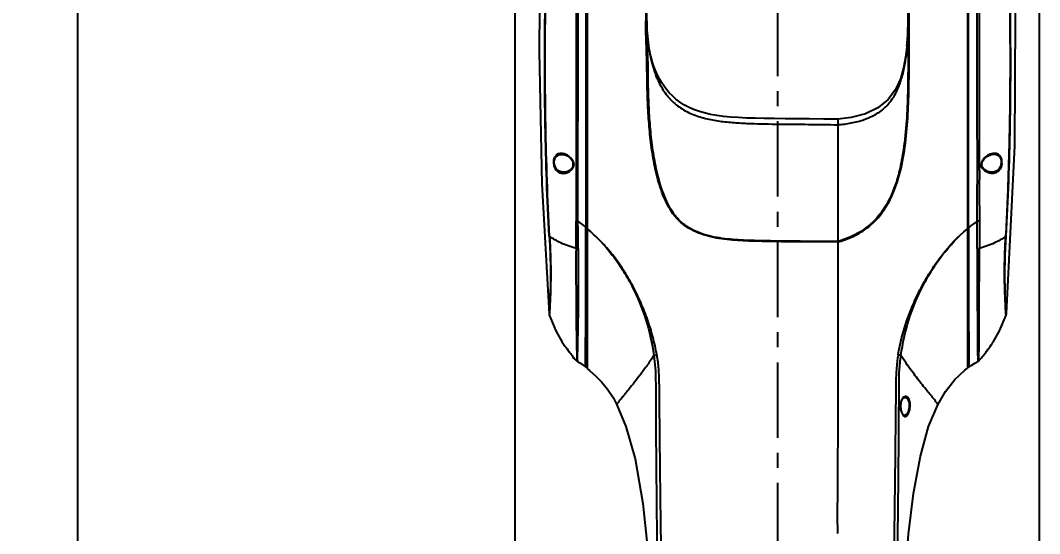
# Model space of a CAD drawing. Header units: millimetres. Extents: x 5828 to 6704, y 123 to 421.
# Drawn here: x 6444.95 to 6470.3, y 260.36 to 273.13 of the extents above; entities that cross this region are included whole.
import ezdxf

# ---------------------------------------------------------------- set-up
doc = ezdxf.new("R2010")
doc.units = ezdxf.units.MM
doc.linetypes.add('CENTER', pattern=[0.6, 0.375, -0.075, 0.075, -0.075])
for name, color, linetype in [('中心线', 7, 'Continuous'), ('外形图', 7, 'Continuous'), ('尺寸标注', 7, 'Continuous')]:
    doc.layers.add(name, color=color, linetype=linetype)
doc.styles.add('微软雅黑', font='msyh.ttc', dxfattribs={"height": 1.5})
doc.dimstyles.new('尺寸标注_1_20比例', dxfattribs={"dimtxt": 1.5, "dimasz": 1.25, "dimexe": 0.5, "dimexo": 0.4, "dimgap": 0.5, "dimtad": 1, "dimdec": 1, "dimlfac": 20, "dimdsep": 46, "dimtxsty": '微软雅黑', "dimcen": 0.09, "dimadec": 0, "dimazin": 0, "dimtp": 0.01, "dimtm": 0.01, "dimtfac": 1, "dimtdec": 1, "dimtofl": 0, "dimtmove": 0, "dimatfit": 3, "dimfxl": 1, "dimtolj": 1, "dimarcsym": 0})

# ---------------------------------------------------------------- blocks, each defined once
blk = doc.blocks.new('*D1112')
at = {"layer": 'Defpoints', "color": 0}
for p in [(6470.301, 287.739), (6457.256, 253.336), (6470.301, 253.335)]:
    blk.add_point(p, dxfattribs=at)
at = {"layer": '尺寸标注', "color": 0, "lineweight": -2}
for p, q in [((6457.256, 253.736), (6457.256, 288.239)), ((6470.301, 253.735), (6470.301, 288.239)), ((6458.506, 287.739), (6469.051, 287.739))]:
    blk.add_line(p, q, dxfattribs=at)
at = {"layer": '尺寸标注', "color": 0}
for points in [[(6458.506, 287.948), (6458.506, 287.531), (6457.256, 287.739)], [(6469.051, 287.531), (6469.051, 287.948), (6470.301, 287.739)]]:
    blk.add_solid(points, dxfattribs=at)
at = {"layer": '尺寸标注', "color": 0, "insert": (6463.853, 289.014), "char_height": 1.5, "attachment_point": 5, "style": '微软雅黑'}
blk.add_mtext('\\A1;\\A1;260', dxfattribs=at)
blk = doc.blocks.new('*D1135')
at = {"layer": 'Defpoints', "color": 0}
for p in [(6418.486, 281.475), (6430.504, 234.025), (6446.368, 234.025)]:
    blk.add_point(p, dxfattribs=at)
at = {"layer": '尺寸标注', "color": 0, "lineweight": -2}
for p, q in [((6418.886, 281.475), (6446.868, 281.475)), ((6446.368, 280.225), (6446.368, 235.275)), ((6430.904, 234.025), (6446.868, 234.025))]:
    blk.add_line(p, q, dxfattribs=at)
at = {"layer": '尺寸标注', "color": 0}
for points in [[(6446.576, 280.225), (6446.159, 280.225), (6446.368, 281.475)], [(6446.159, 235.275), (6446.576, 235.275), (6446.368, 234.025)]]:
    blk.add_solid(points, dxfattribs=at)
at = {"layer": '尺寸标注', "color": 0, "insert": (6445.092, 257.726), "char_height": 1.5, "attachment_point": 5, "rotation": 90, "style": '微软雅黑'}
blk.add_mtext('\\A1;949', dxfattribs=at)

msp = doc.modelspace()

# ---------------------------------------------------------------- linework, layer by layer
at = {"layer": '中心线', "linetype": 'CENTER', "ltscale": 5}
msp.add_line((6463.7783, 282.6219), (6463.7783, 231.8724), dxfattribs=at)
at = {"layer": '外形图', "color": 7, "linetype": 'Continuous'}
for p, q in [((6459.0433, 279.8934), (6459.0433, 264.4677)), ((6468.5032, 279.8882), (6468.5032, 264.477)), ((6467.0283, 273.1253), (6467.0283, 277.5086)), ((6467.055, 273.121), (6467.0549, 276.4681)), ((6460.5023, 275.8606), (6460.5023, 273.119)), ((6460.5283, 273.1253), (6460.5283, 275.8741)), ((6468.5296, 269.6753), (6468.5297, 274.5503)), ((6467.0282, 273.0868), (6467.0282, 273.0836)), ((6467.0283, 273.1253), (6467.0288, 272.6958)), ((6465.2783, 270.6725), (6465.2783, 267.6317)), ((6458.6229, 269.7119), (6458.6686, 269.6621)), ((6458.6686, 269.6621), (6458.6957, 269.6147)), ((6458.7069, 269.525), (6458.6892, 269.4764)), ((6458.6933, 269.619), (6458.6933, 269.4877)), ((6458.6957, 269.6147), (6458.7077, 269.5718)), ((6458.7077, 269.5718), (6458.7069, 269.525)), ((6458.8177, 269.5004), (6458.8176, 269.6504)), ((6459.017, 269.6757), (6459.017, 269.4755)), ((6468.5296, 269.4754), (6468.5296, 269.6754)), ((6468.7517, 269.5003), (6468.7517, 269.6507)), ((6468.8621, 269.5718), (6468.8802, 269.6282)), ((6468.8628, 269.5255), (6468.8621, 269.5718)), ((6468.8806, 269.476), (6468.8628, 269.5255)), ((6458.4789, 269.3536), (6458.4759, 269.3534)), ((6458.4789, 269.3536), (6458.4789, 269.3536)), ((6468.9229, 269.4237), (6468.8806, 269.476)), ((6469.0925, 269.3523), (6469.0924, 269.3523)), ((6469.0954, 269.3521), (6469.0925, 269.3523)), ((6459.0161, 267.9513), (6459.0161, 267.9843)), ((6468.5297, 267.9681), (6468.5296, 267.95)), ((6458.0979, 265.8286), (6458.0978, 265.8287)), ((6458.0979, 265.8286), (6458.0979, 265.8286)), ((6469.4665, 265.7981), (6469.4665, 265.7981)), ((6469.4742, 265.8348), (6469.4742, 265.8348)), ((6458.4272, 265.1261), (6458.4274, 265.1258)), ((6469.1453, 265.1275), (6469.1453, 265.1277)), ((6458.6933, 264.7659), (6458.6933, 264.7503)), ((6458.7183, 264.7356), (6458.7183, 264.7253)), ((6458.7268, 264.7253), (6458.7183, 264.7253)), ((6458.7832, 264.6601), (6458.7797, 264.6638)), ((6458.7797, 264.6638), (6458.7834, 264.6598)), ((6458.7833, 264.6598), (6458.8055, 264.6417)), ((6458.7834, 264.6598), (6458.7834, 264.6598)), ((6458.8057, 264.6415), (6458.8057, 264.6415)), ((6468.5345, 264.5017), (6468.5426, 264.5055)), ((6468.5419, 264.5392), (6468.5426, 264.5055)), ((6468.7633, 264.6411), (6468.7633, 264.6411)), ((6468.7899, 264.6617), (6468.7899, 264.6617)), ((6466.9429, 263.7491), (6466.9434, 263.7491)), ((6467.7675, 263.5683), (6467.7676, 263.5684)), ((6466.9336, 263.3016), (6466.9345, 263.3016))]:
    msp.add_line(p, q, dxfattribs=at)
for points in [[(6457.9851, 278.0664), (6457.8764, 275.6877), (6457.8527, 272.3591), (6457.9177, 269.0631), (6458.0979, 265.8286)], [(6469.4742, 265.8348), (6469.6822, 270.011), (6469.7108, 274.8424)], [(6460.5296, 273.0217), (6460.5287, 273.0676), (6460.5284, 273.0993), (6460.5283, 273.1234)], [(6460.5751, 272.5096), (6460.565, 272.5786), (6460.5563, 272.6467), (6460.5489, 272.714), (6460.5427, 272.7807), (6460.5377, 272.8461), (6460.534, 272.909), (6460.5313, 272.9678), (6460.5296, 273.0217)], [(6465.2783, 270.6717), (6464.9319, 270.6775), (6464.5781, 270.6807), (6464.2589, 270.6828), (6463.9679, 270.6851), (6463.7005, 270.688), (6463.4534, 270.692), (6463.2235, 270.697), (6463.0088, 270.7037), (6462.8073, 270.7128), (6462.6178, 270.7255), (6462.4391, 270.7428), (6462.2703, 270.7653), (6462.1111, 270.7938), (6461.961, 270.8287), (6461.8199, 270.8703), (6461.6878, 270.9189), (6461.5649, 270.9742), (6461.4512, 271.0359), (6461.3471, 271.1034), (6461.2524, 271.176), (6461.1667, 271.2525), (6461.0895, 271.3317), (6461.0203, 271.413), (6460.9583, 271.4953), (6460.9029, 271.5781), (6460.8536, 271.6608), (6460.8097, 271.743), (6460.7708, 271.8245), (6460.7363, 271.9052), (6460.706, 271.985), (6460.6792, 272.0636), (6460.6557, 272.1412), (6460.635, 272.2175), (6460.6168, 272.2926), (6460.6009, 272.3662), (6460.587, 272.4385), (6460.5751, 272.5096)], [(6467.0019, 272.4982), (6466.9992, 272.4696), (6466.9678, 272.2142), (6466.9174, 271.9501), (6466.8374, 271.6816), (6466.7138, 271.4158), (6466.5301, 271.1663), (6466.2785, 270.9573), (6465.9676, 270.8061), (6465.6136, 270.7137), (6465.2783, 270.6741)], [(6458.4269, 269.7997), (6458.4671, 269.794), (6458.5569, 269.7587), (6458.6229, 269.7119)], [(6468.8802, 269.6282), (6468.9197, 269.6851), (6468.9915, 269.7462), (6469.0923, 269.7923), (6469.1448, 269.8011)], [(6458.6892, 269.4764), (6458.647, 269.4242), (6458.5696, 269.3751), (6458.4789, 269.3536)], [(6469.0925, 269.3523), (6469.0006, 269.3742), (6468.9229, 269.4237)], [(6458.0979, 265.8286), (6458.1001, 265.8144), (6458.1029, 265.8044)], [(6458.1029, 265.8044), (6458.2679, 265.4098), (6458.4272, 265.1261)], [(6469.1452, 265.1276), (6469.303, 265.4085), (6469.4664, 265.7981)], [(6469.4665, 265.7981), (6469.4687, 265.8052), (6469.4733, 265.8269), (6469.4742, 265.8349)], [(6458.8061, 264.6413), (6458.8615, 264.607), (6458.9477, 264.549), (6459.0035, 264.509)], [(6459.0035, 264.509), (6459.0112, 264.5051), (6459.0264, 264.5055), (6459.0386, 264.5145), (6459.0433, 264.5291)], [(6459.0433, 264.4677), (6459.1107, 264.4143), (6459.2566, 264.2868), (6459.4037, 264.1367), (6459.553, 263.9534), (6459.6916, 263.7444), (6459.7881, 263.5682)], [(6467.7675, 263.5683), (6467.9609, 263.8996), (6468.1924, 264.1967), (6468.4406, 264.4291), (6468.5032, 264.4771)], [(6468.5033, 264.526), (6468.5083, 264.5108), (6468.5198, 264.5024), (6468.5345, 264.5017)], [(6468.5426, 264.5056), (6468.5959, 264.5418), (6468.6898, 264.6), (6468.7633, 264.6411)], [(6468.7633, 264.641), (6468.7764, 264.6494), (6468.7899, 264.6617)], [(6466.9345, 263.3016), (6466.9201, 263.3056), (6466.8945, 263.3309), (6466.8696, 263.3807), (6466.852, 263.4475), (6466.8446, 263.5215), (6466.8483, 263.5948), (6466.8632, 263.6606), (6466.8883, 263.7123), (6466.9209, 263.7431), (6466.9434, 263.7491)], [(6459.7876, 263.5684), (6460.0116, 263.0291), (6460.2365, 262.2186), (6460.429, 261.1132), (6460.5387, 260.0926), (6460.6066, 259.0977), (6460.6524, 258.0261)], [(6466.8981, 258.0248), (6466.9013, 258.126), (6466.9286, 258.8), (6466.9693, 259.5099), (6467.0371, 260.3481), (6467.1609, 261.3571), (6467.335, 262.2921), (6467.5404, 263.0257), (6467.7678, 263.5684)]]:
    msp.add_lwpolyline(points, dxfattribs=at)
for centre, radius, start, end in [((6476.6901, 273.0974), 16.1618, 179.90118, 182.17687), ((6459.6454, 273.1121), 7.3828, 356.77059, 359.77959), ((6458.4559, 273.1136), 8.5724, 357.2103, 0.07837), ((6353.6133, 272.7547), 113.4423, 359.9703, 0.184994), ((6461.0954, 273.034), 5.9308, 354.81608, 356.73482), ((6465.5343, 273.1999), 5.0113, 187.96547, 188.15277), ((6458.4889, 266.5521), 3.0344, 94.91844, 95.27361), ((6458.4069, 269.4755), 0.3332, 38.39913, 40.75532), ((6458.5021, 269.5384), 0.2188, 11.57562, 24.69769), ((6458.5139, 269.541), 0.2068, 8.94677, 11.51889), ((6458.5545, 269.5473), 0.1652, 350.2419, 354.45566), ((5811.8953, 268.7319), 646.9228, 359.9472249, 0.0680647), ((6469.0272, 269.5487), 0.1773, 172.08256, 185.51557), ((6469.0167, 269.5478), 0.1668, 185.54868, 189.67865), ((6469.1779, 269.5109), 0.3322, 168.77258, 169.20895), ((6469.059, 269.5445), 0.2084, 156.00123, 159.99243), ((6469.0839, 266.5517), 3.0347, 84.73169, 85.08702), ((6458.4899, 269.5837), 0.24, 319.42253, 320.17163), ((6458.4947, 269.5797), 0.2337, 320.16803, 321.7797), ((6751.6562, 268.8571), 282.8551, 179.889888, 180.146067), ((6469.0648, 269.571), 0.2205, 214.83565, 216.62747), ((6138.0417, 266.1734), 320.7821, 0.229274, 0.350549), ((6694.3197, 268.1879), 225.5177, 180.013183, 180.185418), ((6458.7183, 264.7503), 0.025, 180, 270), ((6513.9033, 265.1343), 45.3653, 180.42976, 180.75171), ((6466.829, 266.4044), 2.6236, 319.05717, 319.96404), ((6465.9173, 267.1741), 3.8168, 319.92164, 320.72242), ((6465.1839, 267.7739), 4.7642, 320.72171, 322.67352), ((6459.4413, 264.7003), 0.6393, 183.64649, 183.88195), ((6468.369, 265.0493), 0.5722, 317.3595, 317.83656)]:
    msp.add_arc(centre, radius, start, end, dxfattribs=at)
for points, knots in [([(6469.5187, 278.9339), (6469.509, 278.8163), (6469.4836, 278.5172), (6469.4481, 277.9916), (6469.428, 277.4605), (6469.4264, 276.9867), (6469.435, 276.4957), (6469.4675, 276.007), (6469.4915, 275.521), (6469.5135, 275.0352), (6469.5345, 274.4259), (6469.5523, 273.6927), (6469.5627, 272.9569), (6469.5668, 271.9719), (6469.5592, 270.7365), (6469.5236, 269.2509), (6469.4825, 268.2593), (6469.4559, 267.7632)], [0, 0, 0, 0, 0.0316646, 0.0805466, 0.1413814, 0.1742724, 0.2076879, 0.2731569, 0.3056959, 0.3382875, 0.4036807, 0.4692988, 0.535135, 0.6011696, 0.733669, 0.8666742, 1, 1, 1, 1]), ([(6458.1035, 267.7665), (6458.0771, 268.2261), (6458.0361, 269.1449), (6458, 270.5218), (6457.9879, 271.8944), (6457.9941, 273.0346), (6458.0116, 273.9432), (6458.031, 274.6212), (6458.0534, 275.1846), (6458.0752, 275.634), (6458.0928, 275.9701), (6458.1154, 276.3076), (6458.1311, 276.6486), (6458.1376, 276.9913), (6458.1353, 277.4306), (6458.116, 277.9274), (6458.0883, 278.31), (6458.0738, 278.4822)], [0, 0, 0, 0, 0.1287981, 0.2573061, 0.3853526, 0.5128519, 0.576318, 0.6395924, 0.7026322, 0.7340773, 0.7654725, 0.7967967, 0.8287166, 0.8609579, 0.8926853, 0.9516347, 1, 1, 1, 1]), ([(6458.112, 267.7662), (6458.0869, 268.2271), (6458.0472, 269.1485), (6458.0115, 270.5293), (6457.9993, 271.9059), (6458.0042, 273.0496), (6458.0216, 273.961), (6458.0401, 274.6413), (6458.0672, 275.3191), (6458.0942, 275.8824), (6458.1235, 276.334), (6458.1376, 276.6764), (6458.1434, 277.0201), (6458.1407, 277.4603), (6458.122, 277.9583), (6458.096, 278.3422), (6458.0823, 278.5153)], [0, 0, 0, 0, 0.1287501, 0.2572213, 0.3852505, 0.5127517, 0.5762272, 0.6395144, 0.7025708, 0.7654322, 0.7968035, 0.8287971, 0.8610159, 0.8926873, 0.9515596, 1, 1, 1, 1]), ([(6469.469, 267.7635), (6469.4952, 268.2209), (6469.5364, 269.1352), (6469.5725, 270.5054), (6469.5849, 271.8714), (6469.579, 273.006), (6469.5619, 273.9101), (6469.5429, 274.5849), (6469.5211, 275.1456), (6469.4995, 275.5928), (6469.4824, 275.9272), (6469.4602, 276.2626), (6469.4429, 276.6012), (6469.4354, 276.9421), (6469.4361, 277.3814), (6469.4541, 277.881), (6469.4813, 278.2666), (6469.4958, 278.441)], [0, 0, 0, 0, 0.1286318, 0.2569733, 0.3848523, 0.5121838, 0.5755686, 0.6387594, 0.7017219, 0.7331195, 0.7644852, 0.7957312, 0.8275014, 0.8596783, 0.891476, 0.9508545, 1, 1, 1, 1]), ([(6458.7697, 274.4447), (6458.7691, 273.9221), (6458.7708, 272.8752), (6458.7718, 271.3016), (6458.7701, 269.7216), (6458.7728, 268.666), (6458.7713, 268.1371)], [0, 0, 0, 0, 0.2485372, 0.4979497, 0.7484302, 1, 1, 1, 1]), ([(6458.8176, 269.6504), (6458.8173, 270.046), (6458.8193, 270.8358), (6458.8204, 272.0187), (6458.8218, 273.0021), (6458.8202, 273.7873), (6458.8211, 274.1794), (6458.8215, 274.3753)], [0, 0, 0, 0, 0.2511566, 0.5014715, 0.7510442, 0.8755869, 1, 1, 1, 1]), ([(6459.0167, 274.3504), (6459.0167, 273.9624), (6459.0167, 272.4042), (6459.0169, 270.846), (6459.017, 269.6757)], [0, 0, 0, 0, 0.248967, 1, 1, 1, 1]), ([(6468.7517, 269.6507), (6468.7516, 270.4405), (6468.7504, 271.6233), (6468.7487, 273.1982), (6468.7503, 273.9833), (6468.7498, 274.3754)], [0, 0, 0, 0, 0.5014925, 0.7510534, 1, 1, 1, 1]), ([(6468.8019, 269.7504), (6468.8022, 270.1292), (6468.8014, 270.8855), (6468.8027, 272.3938), (6468.8017, 273.5234), (6468.803, 274.2753)], [0, 0, 0, 0, 0.2511138, 0.5014357, 1, 1, 1, 1]), ([(6460.5282, 273.1253), (6460.5283, 273.1245), (6460.5251, 273.1231), (6460.5173, 273.1215), (6460.5086, 273.1211), (6460.5022, 273.1211)], [0, 0, 0, 0, 0.0931888, 0.2886453, 1, 1, 1, 1]), ([(6460.5185, 272.4829), (6460.5148, 272.5893), (6460.5082, 272.802), (6460.5044, 273.0148), (6460.5022, 273.1211)], [0, 0, 0, 0, 0.5002527, 1, 1, 1, 1]), ([(6460.5283, 273.1253), (6460.5283, 273.0217), (6460.5345, 272.8143), (6460.557, 272.6081), (6460.5713, 272.5055)], [0, 0, 0, 0, 0.500102, 1, 1, 1, 1]), ([(6467.0283, 273.1253), (6467.0283, 273.1244), (6467.0315, 273.123), (6467.0396, 273.1214), (6467.0485, 273.1209), (6467.055, 273.121)], [0, 0, 0, 0, 0.0987384, 0.2868444, 1, 1, 1, 1]), ([(6465.2783, 267.6177), (6465.3963, 267.6476), (6465.6268, 267.7302), (6465.9485, 267.907), (6466.2281, 268.1462), (6466.4552, 268.4347), (6466.631, 268.7562), (6466.8055, 269.2108), (6466.937, 269.8054), (6467.0152, 270.5277), (6467.0477, 271.2516), (6467.0557, 271.9743), (6467.0555, 272.4555), (6467.0556, 272.6959)], [0, 0, 0, 0, 0.0628431, 0.1256685, 0.1884913, 0.2513231, 0.3141516, 0.3769073, 0.5020934, 0.6270076, 0.7516095, 0.8759276, 1, 1, 1, 1]), ([(6467.0287, 272.6958), (6467.0289, 272.4568), (6467.0293, 271.9783), (6467.0216, 271.2597), (6466.9897, 270.5398), (6466.9258, 269.941), (6466.8355, 269.4668), (6466.7123, 268.9995), (6466.5164, 268.5497), (6466.2193, 268.1641), (6465.8528, 267.8438), (6465.5113, 267.6947), (6465.2783, 267.6317)], [0, 0, 0, 0, 0.1240728, 0.2484036, 0.3730367, 0.4980349, 0.5606646, 0.6233805, 0.7489097, 0.8118327, 0.8747011, 1, 1, 1, 1]), ([(6465.2783, 267.6177), (6464.9205, 267.6191), (6464.3839, 267.6208), (6463.6685, 267.6281), (6463.132, 267.6378), (6462.5961, 267.6628), (6462.152, 267.7291), (6461.8099, 267.836), (6461.5669, 267.9522), (6461.3505, 268.1139), (6461.1747, 268.3185), (6461.0368, 268.5493), (6460.8917, 268.876), (6460.7635, 269.3044), (6460.6631, 269.8295), (6460.5981, 270.3592), (6460.5601, 270.8905), (6460.5436, 271.3334), (6460.5374, 271.6875), (6460.5331, 272.0412), (6460.5247, 272.3062), (6460.5185, 272.4829)], [0, 0, 0, 0, 0.1254526, 0.1881782, 0.2509023, 0.313619, 0.3762938, 0.4076485, 0.4389902, 0.4703121, 0.5016319, 0.5329537, 0.5642653, 0.6267903, 0.6892368, 0.7515839, 0.8138272, 0.8759705, 0.9070063, 0.9380198, 1, 1, 1, 1]), ([(6465.2783, 267.6317), (6464.9218, 267.6328), (6464.3871, 267.6342), (6463.6742, 267.6416), (6463.1395, 267.651), (6462.6054, 267.6758), (6462.1625, 267.7403), (6461.8213, 267.8465), (6461.5788, 267.9622), (6461.3629, 268.1236), (6461.1886, 268.3288), (6461.0532, 268.5601), (6460.9104, 268.8867), (6460.7855, 269.3148), (6460.6869, 269.8386), (6460.6236, 270.3669), (6460.5917, 270.8085), (6460.5759, 271.1618), (6460.5676, 271.4265), (6460.5636, 271.6912), (6460.5618, 271.9556), (6460.5608, 272.176), (6460.5464, 272.3516), (6460.5417, 272.4395), (6460.5399, 272.4835)], [0, 0, 0, 0, 0.1254027, 0.1881034, 0.2508023, 0.313499, 0.376175, 0.4075334, 0.438891, 0.4702513, 0.5015889, 0.5329197, 0.5642398, 0.6267843, 0.6892425, 0.751602, 0.8138509, 0.8449365, 0.8759953, 0.9070291, 0.9380378, 0.9690239, 0.9845157, 1, 1, 1, 1]), ([(6460.5736, 272.4893), (6460.6072, 272.2547), (6460.6851, 271.9039), (6460.8827, 271.471), (6461.0896, 271.1783), (6461.3609, 270.9406), (6461.684, 270.7784), (6462.0306, 270.6767), (6462.3871, 270.6163), (6462.7473, 270.5835), (6463.229, 270.5602), (6463.8317, 270.5515), (6464.555, 270.5467), (6465.0372, 270.5418), (6465.2783, 270.5359)], [0, 0, 0, 0, 0.1236133, 0.1854271, 0.2472107, 0.309176, 0.3715226, 0.4341806, 0.4969893, 0.5598483, 0.6227237, 0.7484804, 0.8742407, 1, 1, 1, 1]), ([(6465.2783, 270.5359), (6465.3907, 270.5453), (6465.6147, 270.5737), (6465.9426, 270.6574), (6466.2514, 270.7949), (6466.5162, 271.0048), (6466.7117, 271.2782), (6466.8427, 271.5857), (6466.9281, 271.9084), (6466.9643, 272.128), (6466.9785, 272.2382)], [0, 0, 0, 0, 0.1264406, 0.2526385, 0.378162, 0.5026333, 0.6265897, 0.750814, 0.8753875, 1, 1, 1, 1]), ([(6458.4051, 269.823), (6458.3793, 269.8239), (6458.3258, 269.8172), (6458.2543, 269.7678), (6458.2115, 269.6799), (6458.2066, 269.6104), (6458.2099, 269.5736)], [0, 0, 0, 0, 0.2148908, 0.4341009, 0.6929002, 1, 1, 1, 1]), ([(6458.2287, 269.5753), (6458.2255, 269.6091), (6458.2304, 269.6737), (6458.2755, 269.7542), (6458.3478, 269.7965), (6458.4004, 269.8011), (6458.4262, 269.7998)], [0, 0, 0, 0, 0.2966097, 0.5501329, 0.7740386, 1, 1, 1, 1]), ([(6458.4832, 269.8088), (6458.4767, 269.8109), (6458.4512, 269.8182), (6458.4248, 269.8224), (6458.4051, 269.823)], [0, 0, 0, 0, 0.2584282, 1, 1, 1, 1]), ([(6458.6593, 269.693), (6458.6468, 269.7075), (6458.5962, 269.7571), (6458.5325, 269.7931), (6458.4832, 269.8088)], [0, 0, 0, 0, 0.2696474, 1, 1, 1, 1]), ([(6469.1361, 269.8215), (6469.0921, 269.8148), (6469.0012, 269.7791), (6468.9263, 269.7158), (6468.8959, 269.6749)], [0, 0, 0, 0, 0.4665426, 1, 1, 1, 1]), ([(6469.3626, 269.5736), (6469.3656, 269.6138), (6469.3605, 269.689), (6469.308, 269.782), (6469.2238, 269.8261), (6469.1647, 269.8258), (6469.1361, 269.8215)], [0, 0, 0, 0, 0.307757, 0.5614567, 0.7789852, 1, 1, 1, 1]), ([(6469.1454, 269.8011), (6469.1714, 269.8025), (6469.2243, 269.7978), (6469.2969, 269.7551), (6469.3421, 269.6742), (6469.3471, 269.6092), (6469.3438, 269.5753)], [0, 0, 0, 0, 0.2260058, 0.4499945, 0.7036521, 1, 1, 1, 1]), ([(6458.2099, 269.5736), (6458.2139, 269.5342), (6458.2321, 269.4609), (6458.2959, 269.3753), (6458.3804, 269.3299), (6458.4408, 269.325), (6458.4698, 269.3273)], [0, 0, 0, 0, 0.298831, 0.5551775, 0.7803839, 1, 1, 1, 1]), ([(6458.476, 269.3534), (6458.4482, 269.3523), (6458.3913, 269.3579), (6458.3116, 269.3985), (6458.2508, 269.4744), (6458.2321, 269.5402), (6458.2287, 269.5753)], [0, 0, 0, 0, 0.2271561, 0.4573808, 0.7117918, 1, 1, 1, 1]), ([(6458.7009, 269.6298), (6458.6987, 269.6346), (6458.6894, 269.6531), (6458.6776, 269.6704), (6458.668, 269.6825)], [0, 0, 0, 0, 0.2546146, 1, 1, 1, 1]), ([(6458.7004, 269.4694), (6458.7063, 269.4811), (6458.7128, 269.4976), (6458.7165, 269.5148), (6458.7173, 269.5193)], [0, 0, 0, 0, 0.7445931, 1, 1, 1, 1]), ([(6458.7182, 269.5731), (6458.7165, 269.5729), (6458.7139, 269.5727), (6458.7103, 269.5719), (6458.7089, 269.5722), (6458.7077, 269.5717), (6458.7077, 269.5718)], [0, 0, 0, 0, 0.4694582, 0.7848133, 0.9519305, 1, 1, 1, 1]), ([(6468.7514, 268.1349), (6468.7513, 268.2489), (6468.7513, 268.704), (6468.7517, 269.1592), (6468.7517, 269.5005)], [0, 0, 0, 0, 0.2502967, 1, 1, 1, 1]), ([(6468.8516, 269.5731), (6468.8532, 269.5729), (6468.8559, 269.5727), (6468.8595, 269.5719), (6468.8609, 269.5722), (6468.862, 269.5717), (6468.8621, 269.5718)], [0, 0, 0, 0, 0.4701757, 0.7854719, 0.9522101, 1, 1, 1, 1]), ([(6469.3438, 269.5753), (6469.3404, 269.5401), (6469.3217, 269.474), (6469.2608, 269.3976), (6469.1806, 269.3567), (6469.1234, 269.351), (6469.0955, 269.3521)], [0, 0, 0, 0, 0.2877823, 0.5420883, 0.772473, 1, 1, 1, 1]), ([(6469.3626, 269.5736), (6469.3591, 269.5335), (6469.3396, 269.4592), (6469.2748, 269.3726), (6469.1883, 269.3277), (6469.1269, 269.3236), (6469.0973, 269.3263)], [0, 0, 0, 0, 0.2989311, 0.5549794, 0.7798956, 1, 1, 1, 1]), ([(6458.4698, 269.3273), (6458.4862, 269.3285), (6458.5082, 269.3322), (6458.5295, 269.3382), (6458.5348, 269.3398)], [0, 0, 0, 0, 0.7454485, 1, 1, 1, 1]), ([(6458.5348, 269.3398), (6458.5473, 269.3437), (6458.5984, 269.3631), (6458.645, 269.396), (6458.6721, 269.4276)], [0, 0, 0, 0, 0.2384636, 1, 1, 1, 1]), ([(6459.017, 269.4755), (6459.017, 269.3514), (6459.0169, 268.8543), (6459.0165, 268.3573), (6459.0161, 267.9843)], [0, 0, 0, 0, 0.2496599, 1, 1, 1, 1]), ([(6468.5297, 267.9681), (6468.5296, 268.0938), (6468.5296, 268.5963), (6468.5296, 269.0988), (6468.5296, 269.4754)], [0, 0, 0, 0, 0.2503244, 1, 1, 1, 1]), ([(6469.0341, 269.3393), (6469.0206, 269.3435), (6468.9652, 269.3653), (6468.9149, 269.403), (6468.8878, 269.4395)], [0, 0, 0, 0, 0.2373461, 1, 1, 1, 1]), ([(6469.0973, 269.3263), (6469.0813, 269.3278), (6469.06, 269.3316), (6469.0393, 269.3376), (6469.0341, 269.3393)], [0, 0, 0, 0, 0.7455298, 1, 1, 1, 1]), ([(6458.769, 267.4579), (6458.7693, 267.5711), (6458.7709, 267.7976), (6458.7705, 268.0242), (6458.7713, 268.1374)], [0, 0, 0, 0, 0.5001035, 1, 1, 1, 1]), ([(6458.8178, 268.1361), (6458.8137, 268.1361), (6458.7982, 268.1363), (6458.7827, 268.1368), (6458.7712, 268.1374)], [0, 0, 0, 0, 0.264414, 1, 1, 1, 1]), ([(6459.0161, 267.9843), (6459.0184, 267.9842), (6459.0262, 267.984), (6459.034, 267.984), (6459.0395, 267.9847)], [0, 0, 0, 0, 0.2915103, 1, 1, 1, 1]), ([(6468.7494, 267.4573), (6468.7499, 267.5703), (6468.7497, 267.7962), (6468.7514, 268.022), (6468.7514, 268.1349)], [0, 0, 0, 0, 0.5001063, 1, 1, 1, 1]), ([(6468.802, 268.1362), (6468.7981, 268.136), (6468.7813, 268.1353), (6468.7644, 268.135), (6468.7514, 268.1349)], [0, 0, 0, 0, 0.2310365, 1, 1, 1, 1]), ([(6458.1035, 267.7665), (6458.1108, 267.6418), (6458.1245, 267.3967), (6458.1344, 267.0397), (6458.1358, 266.7093), (6458.131, 266.4569), (6458.1248, 266.2782), (6458.1198, 266.1648), (6458.1146, 266.0667), (6458.1097, 265.985), (6458.1058, 265.9275), (6458.1031, 265.8902), (6458.1015, 265.8689), (6458.1001, 265.8523), (6458.0993, 265.8401), (6458.0981, 265.8329), (6458.0983, 265.8293), (6458.0979, 265.8285)], [0, 0, 0, 0, 0.193092, 0.3797535, 0.5523635, 0.704058, 0.7701829, 0.8289149, 0.8796968, 0.9220359, 0.9555225, 0.9688552, 0.9798607, 0.988502, 0.9947519, 0.9985887, 1, 1, 1, 1]), ([(6458.112, 267.7662), (6458.1111, 267.7662), (6458.1082, 267.7662), (6458.1053, 267.7663), (6458.1035, 267.7665)], [0, 0, 0, 0, 0.3397589, 1, 1, 1, 1]), ([(6458.112, 267.7662), (6458.1175, 267.6627), (6458.1286, 267.4578), (6458.1402, 267.0675), (6458.1423, 266.5435), (6458.1259, 266.1211), (6458.1093, 265.8845)], [0, 0, 0, 0, 0.1652542, 0.3268829, 0.6221472, 1, 1, 1, 1]), ([(6458.769, 267.4578), (6458.6397, 267.4944), (6458.4097, 267.5751), (6458.1959, 267.697), (6458.112, 267.7662)], [0, 0, 0, 0, 0.5528498, 1, 1, 1, 1]), ([(6459.0033, 264.5446), (6459.0041, 264.6957), (6459.0093, 265.1196), (6459.0129, 265.8877), (6459.0177, 266.8721), (6459.0165, 267.5838), (6459.0161, 267.9513)], [0, 0, 0, 0, 0.1331237, 0.373294, 0.6763775, 1, 1, 1, 1]), ([(6459.0427, 267.9493), (6459.2773, 267.7572), (6459.5916, 267.4211), (6459.9375, 266.9224), (6460.2391, 266.3951), (6460.5307, 265.6911), (6460.662, 265.0959), (6460.7045, 264.7957)], [0, 0, 0, 0, 0.2499337, 0.3750589, 0.5001618, 0.7500778, 1, 1, 1, 1]), ([(6460.7766, 264.8081), (6460.7657, 264.8835), (6460.7358, 265.0332), (6460.6825, 265.2557), (6460.6196, 265.4757), (6460.5239, 265.7654), (6460.3841, 266.1205), (6460.1839, 266.5324), (6459.9515, 266.927), (6459.6872, 267.3012), (6459.387, 267.6479), (6459.1604, 267.853), (6459.0433, 267.9507)], [0, 0, 0, 0, 0.0624867, 0.1249849, 0.1874865, 0.2500006, 0.3749866, 0.4999824, 0.6249762, 0.7499907, 0.8749897, 1, 1, 1, 1]), ([(6466.7818, 264.8089), (6466.8077, 264.9587), (6466.8534, 265.1825), (6466.9375, 265.4748), (6467.0327, 265.7637), (6467.1716, 266.118), (6467.3722, 266.5283), (6467.6051, 266.9212), (6467.9559, 267.4176), (6468.2697, 267.7547), (6468.5036, 267.9482)], [0, 0, 0, 0, 0.1250106, 0.187545, 0.2500911, 0.3751407, 0.5001986, 0.6252539, 0.7503099, 1, 1, 1, 1]), ([(6466.8514, 264.7968), (6466.8934, 265.0964), (6467.0232, 265.6906), (6467.3133, 266.3936), (6467.6158, 266.9187), (6467.9607, 267.4163), (6468.2718, 267.7532), (6468.5032, 267.9478)], [0, 0, 0, 0, 0.2499781, 0.4999193, 0.6250071, 0.7500988, 1, 1, 1, 1]), ([(6468.5033, 267.9691), (6468.5033, 267.9688), (6468.5051, 267.9686), (6468.5072, 267.9682), (6468.5116, 267.9679), (6468.5147, 267.9677), (6468.5166, 267.9677)], [0, 0, 0, 0, 0.0736425, 0.2720083, 0.5888192, 1, 1, 1, 1]), ([(6468.5296, 267.95), (6468.5294, 267.6711), (6468.5279, 267.119), (6468.5339, 266.1332), (6468.5354, 265.4264), (6468.5379, 264.9926)], [0, 0, 0, 0, 0.2829472, 0.5600178, 1, 1, 1, 1]), ([(6469.4559, 267.7632), (6469.3721, 267.695), (6469.1597, 267.5745), (6468.9314, 267.4944), (6468.8032, 267.458)], [0, 0, 0, 0, 0.447735, 1, 1, 1, 1]), ([(6469.4633, 265.8362), (6469.4572, 265.9175), (6469.4378, 266.2383), (6469.426, 266.7154), (6469.4313, 267.1933), (6469.4434, 267.5145), (6469.4519, 267.68), (6469.4559, 267.7632)], [0, 0, 0, 0, 0.126733, 0.4999688, 0.7422184, 0.8703021, 1, 1, 1, 1]), ([(6469.4742, 265.8348), (6469.474, 265.8324), (6469.4723, 265.8568), (6469.4708, 265.8689), (6469.4671, 265.9218), (6469.463, 265.9808), (6469.4581, 266.0623), (6469.4507, 266.2009), (6469.4379, 266.5238), (6469.4351, 266.935), (6469.4479, 267.3917), (6469.4613, 267.6382), (6469.469, 267.7635)], [0, 0, 0, 0, 0.0038385, 0.0174681, 0.0407203, 0.0733738, 0.1150798, 0.1654182, 0.2900832, 0.6163455, 0.804903, 1, 1, 1, 1]), ([(6469.4559, 267.7632), (6469.4574, 267.7632), (6469.4617, 267.7632), (6469.4661, 267.7632), (6469.469, 267.7635)], [0, 0, 0, 0, 0.3407457, 1, 1, 1, 1]), ([(6465.2783, 267.6177), (6465.2783, 267.0748), (6465.2781, 264.9126), (6465.2789, 262.7504), (6465.2754, 261.1312)], [0, 0, 0, 0, 0.2510977, 1, 1, 1, 1]), ([(6458.7689, 267.4578), (6458.7677, 267.1348), (6458.7685, 266.5258), (6458.7723, 265.7995), (6458.7791, 265.3021), (6458.785, 265.0235), (6458.7859, 264.8244), (6458.7881, 264.7195), (6458.7871, 264.6818)], [0, 0, 0, 0, 0.349056, 0.6581344, 0.7848407, 0.8866713, 0.9592654, 1, 1, 1, 1]), ([(6458.769, 267.4579), (6458.773, 267.4577), (6458.7904, 267.4573), (6458.8078, 267.4571), (6458.8213, 267.457)], [0, 0, 0, 0, 0.2296672, 1, 1, 1, 1]), ([(6458.8213, 267.457), (6458.8229, 267.2897), (6458.8239, 266.9591), (6458.8241, 266.4751), (6458.8225, 266.0205), (6458.8174, 265.6115), (6458.8112, 265.2634), (6458.804, 264.9884), (6458.7999, 264.7955), (6458.801, 264.6951), (6458.8033, 264.6597)], [0, 0, 0, 0, 0.179444, 0.3545326, 0.5189944, 0.6669351, 0.7931083, 0.8924224, 0.9618943, 1, 1, 1, 1]), ([(6468.7494, 267.4573), (6468.7477, 267.3051), (6468.7481, 267.0034), (6468.7501, 266.4294), (6468.751, 265.8927), (6468.7548, 265.4092), (6468.7559, 265.0729), (6468.7582, 264.8516), (6468.7608, 264.7265)], [0, 0, 0, 0, 0.1672784, 0.3313667, 0.6305991, 0.7568529, 0.8625972, 1, 1, 1, 1]), ([(6468.7494, 267.4573), (6468.7542, 267.4573), (6468.7721, 267.4574), (6468.79, 267.4577), (6468.8032, 267.4581)], [0, 0, 0, 0, 0.2652726, 1, 1, 1, 1]), ([(6468.7899, 264.6617), (6468.7907, 264.6628), (6468.7901, 264.666), (6468.7907, 264.6708), (6468.7909, 264.6803), (6468.7914, 264.6961), (6468.7916, 264.7202), (6468.792, 264.7509), (6468.7922, 264.7881), (6468.7925, 264.8318), (6468.793, 264.9029), (6468.7937, 265.0073), (6468.7947, 265.15), (6468.7958, 265.3148), (6468.7967, 265.5001), (6468.7975, 265.7041), (6468.7986, 266.007), (6468.8004, 266.4149), (6468.8029, 266.9277), (6468.8038, 267.2795), (6468.8033, 267.458)], [0, 0, 0, 0, 0.0014454, 0.0030677, 0.0052889, 0.0115223, 0.0201335, 0.0311084, 0.0444291, 0.0600768, 0.078033, 0.1207309, 0.1719819, 0.2311443, 0.2976066, 0.3707771, 0.4499144, 0.6225747, 0.8084489, 1, 1, 1, 1]), ([(6458.1038, 265.8125), (6458.1036, 265.8104), (6458.1033, 265.8097), (6458.1031, 265.8038), (6458.1029, 265.8044)], [0, 0, 0, 0, 0.7718802, 1, 1, 1, 1]), ([(6458.1093, 265.8845), (6458.1087, 265.8763), (6458.107, 265.8522), (6458.1052, 265.8282), (6458.1038, 265.8125)], [0, 0, 0, 0, 0.3449391, 1, 1, 1, 1]), ([(6469.4665, 265.7981), (6469.4662, 265.7974), (6469.4661, 265.8041), (6469.4653, 265.8075), (6469.4645, 265.8217), (6469.4637, 265.8306), (6469.4633, 265.8362)], [0, 0, 0, 0, 0.0563826, 0.2424183, 0.5572602, 1, 1, 1, 1]), ([(6458.4274, 265.1258), (6458.4486, 265.0921), (6458.5053, 265.0114), (6458.5634, 264.9318), (6458.5991, 264.8851)], [0, 0, 0, 0, 0.4038621, 1, 1, 1, 1]), ([(6468.5379, 264.9926), (6468.5381, 264.9746), (6468.5384, 264.9084), (6468.5389, 264.8422), (6468.5393, 264.7941)], [0, 0, 0, 0, 0.2721168, 1, 1, 1, 1]), ([(6468.9724, 264.8851), (6468.9869, 264.9042), (6469.0388, 264.9732), (6469.0891, 265.0434), (6469.1239, 265.0951)], [0, 0, 0, 0, 0.2782036, 1, 1, 1, 1]), ([(6469.1239, 265.0951), (6469.1262, 265.0984), (6469.1334, 265.1091), (6469.1405, 265.12), (6469.1453, 265.1275)], [0, 0, 0, 0, 0.3078781, 1, 1, 1, 1]), ([(6458.6986, 264.7593), (6458.6906, 264.7691), (6458.6569, 264.8107), (6458.6239, 264.8527), (6458.5992, 264.8852)], [0, 0, 0, 0, 0.2369563, 1, 1, 1, 1]), ([(6458.7648, 264.6806), (6458.7601, 264.6859), (6458.7377, 264.7119), (6458.7158, 264.7382), (6458.6986, 264.7593)], [0, 0, 0, 0, 0.2069192, 1, 1, 1, 1]), ([(6458.7797, 264.6638), (6458.7786, 264.665), (6458.7736, 264.6705), (6458.7687, 264.6762), (6458.7648, 264.6806)], [0, 0, 0, 0, 0.2129358, 1, 1, 1, 1]), ([(6458.7871, 264.6818), (6458.787, 264.6782), (6458.7864, 264.6714), (6458.7867, 264.6661), (6458.7845, 264.6587), (6458.7834, 264.6598)], [0, 0, 0, 0, 0.4741042, 0.796703, 1, 1, 1, 1]), ([(6460.7043, 264.7957), (6460.6511, 264.7131), (6460.5449, 264.5553), (6460.3837, 264.3332), (6460.23, 264.1337), (6460.1084, 263.9828), (6460.0194, 263.8744), (6459.9607, 263.8034), (6459.9089, 263.7406), (6459.8652, 263.6867), (6459.8304, 263.6425), (6459.8058, 263.6087), (6459.7919, 263.5867), (6459.7871, 263.5744), (6459.7868, 263.5698), (6459.7876, 263.5684)], [0, 0, 0, 0, 0.192073, 0.3716513, 0.5365101, 0.6842399, 0.7505228, 0.8107894, 0.8641387, 0.9096705, 0.946502, 0.9739561, 0.9916211, 0.9968364, 1, 1, 1, 1]), ([(6460.7043, 264.7957), (6460.7186, 264.693), (6460.7417, 264.4867), (6460.7517, 264.1757), (6460.7528, 263.8649), (6460.753, 263.5544), (6460.7542, 263.2442), (6460.7566, 262.8318), (6460.7603, 262.318), (6460.7655, 261.7042), (6460.7735, 260.8934), (6460.7861, 259.8875), (6460.8039, 258.6858), (6460.8318, 257.0866), (6460.8568, 255.8873), (6460.8746, 255.0872)], [0, 0, 0, 0, 0.0320322, 0.0640598, 0.0960697, 0.1280463, 0.159986, 0.1918769, 0.2554634, 0.3187001, 0.3815035, 0.5059226, 0.6294564, 0.7527758, 1, 1, 1, 1]), ([(6460.7045, 264.7957), (6460.7094, 264.7966), (6460.7334, 264.8011), (6460.7574, 264.8051), (6460.7766, 264.8081)], [0, 0, 0, 0, 0.2047048, 1, 1, 1, 1]), ([(6460.7766, 264.8081), (6460.795, 264.6956), (6460.8215, 264.4688), (6460.8349, 264.127), (6460.8376, 263.7853), (6460.8394, 263.4441), (6460.8429, 263.1034), (6460.8473, 262.6506), (6460.8533, 262.0872), (6460.8608, 261.4146), (6460.8716, 260.5267), (6460.8877, 259.4241), (6460.9094, 258.1049), (6460.9344, 256.7867), (6460.9622, 255.4601), (6460.9834, 254.5727), (6460.9945, 254.1253)], [0, 0, 0, 0, 0.0320088, 0.0640071, 0.0959802, 0.1279154, 0.1598008, 0.1916224, 0.2550144, 0.3179738, 0.3804425, 0.5042865, 0.6275073, 0.7508149, 0.8743791, 1, 1, 1, 1]), ([(6466.7817, 264.8089), (6466.7613, 264.6854), (6466.7315, 264.4364), (6466.7225, 264.0611), (6466.7215, 263.6863), (6466.7174, 263.312), (6466.7125, 262.9384), (6466.7098, 262.5658), (6466.7062, 262.1944), (6466.7002, 261.702), (6466.6923, 261.0904), (6466.6807, 260.1196), (6466.6625, 258.9127), (6466.6378, 257.4668), (6466.6092, 256.0177), (6466.5755, 254.5519), (6466.5507, 253.5681), (6466.5375, 253.0701)], [0, 0, 0, 0, 0.0319724, 0.0639281, 0.0958572, 0.127736, 0.1595542, 0.1912917, 0.2229292, 0.2544487, 0.3170744, 0.3791833, 0.5024796, 0.625432, 0.7486101, 0.8727358, 1, 1, 1, 1]), ([(6466.7558, 258.9962), (6466.763, 259.4708), (6466.7729, 260.1846), (6466.7841, 261.1397), (6466.7913, 261.8633), (6466.7966, 262.4699), (6466.7992, 262.9577), (6466.8016, 263.3249), (6466.8038, 263.6314), (6466.8042, 263.8769), (6466.8032, 264.1226), (6466.8078, 264.4302), (6466.834, 264.6751), (6466.8513, 264.7968)], [0, 0, 0, 0, 0.2453825, 0.3690681, 0.493784, 0.6195066, 0.6826606, 0.7459521, 0.8093566, 0.8411035, 0.8728775, 0.9364237, 1, 1, 1, 1]), ([(6466.8514, 264.7968), (6466.8466, 264.7977), (6466.8235, 264.8021), (6466.8003, 264.8059), (6466.7818, 264.8089)], [0, 0, 0, 0, 0.2048466, 1, 1, 1, 1]), ([(6467.6268, 263.7642), (6467.5562, 263.8502), (6467.4027, 264.0354), (6467.1376, 264.3749), (6466.9542, 264.6369), (6466.8514, 264.7968)], [0, 0, 0, 0, 0.2583902, 0.5585235, 1, 1, 1, 1]), ([(6468.7608, 264.7265), (6468.7611, 264.7165), (6468.7618, 264.6893), (6468.7619, 264.662), (6468.7629, 264.6449)], [0, 0, 0, 0, 0.37005, 1, 1, 1, 1]), ([(6468.7931, 264.6652), (6468.7944, 264.6666), (6468.8003, 264.6732), (6468.8062, 264.6799), (6468.8107, 264.6851)], [0, 0, 0, 0, 0.2139097, 1, 1, 1, 1]), ([(6458.8035, 264.657), (6458.8037, 264.6533), (6458.8046, 264.6488), (6458.8044, 264.6423), (6458.8057, 264.6415)], [0, 0, 0, 0, 0.7169126, 1, 1, 1, 1]), ([(6459.0035, 264.509), (6459.0029, 264.5094), (6459.0036, 264.5116), (6459.0031, 264.5144), (6459.0033, 264.5205), (6459.0032, 264.5305), (6459.0033, 264.5394), (6459.0033, 264.5446)], [0, 0, 0, 0, 0.0658392, 0.144626, 0.254222, 0.5658327, 1, 1, 1, 1]), ([(6468.7629, 264.6449), (6468.7629, 264.6439), (6468.7632, 264.6433), (6468.763, 264.641), (6468.7633, 264.6411)], [0, 0, 0, 0, 0.755929, 1, 1, 1, 1]), ([(6466.8788, 263.7085), (6466.8665, 263.6857), (6466.8484, 263.6312), (6466.8394, 263.5434), (6466.8458, 263.4532), (6466.8602, 263.3951), (6466.8702, 263.3689)], [0, 0, 0, 0, 0.2236158, 0.4873439, 0.7583077, 1, 1, 1, 1]), ([(6466.9646, 263.7736), (6466.9483, 263.7725), (6466.9112, 263.7587), (6466.8887, 263.7269), (6466.8788, 263.7085)], [0, 0, 0, 0, 0.436886, 1, 1, 1, 1]), ([(6466.9429, 263.7491), (6466.959, 263.7494), (6466.9955, 263.7371), (6467.035, 263.6869), (6467.0571, 263.6131), (6467.06, 263.5256), (6467.0455, 263.4392), (6467.0214, 263.3754), (6466.9958, 263.3368), (6466.972, 263.3119), (6466.9482, 263.3014), (6466.9336, 263.3016)], [0, 0, 0, 0, 0.0877247, 0.1955473, 0.3360527, 0.5023457, 0.6691009, 0.8118713, 0.8704451, 0.9203269, 1, 1, 1, 1]), ([(6466.9434, 263.7491), (6466.949, 263.7494), (6466.9606, 263.7555), (6466.9645, 263.7676), (6466.9646, 263.7736)], [0, 0, 0, 0, 0.4826582, 1, 1, 1, 1]), ([(6467.0079, 263.7594), (6467.0045, 263.7617), (6466.9911, 263.7692), (6466.9758, 263.7724), (6466.9646, 263.7736)], [0, 0, 0, 0, 0.2625924, 1, 1, 1, 1]), ([(6466.9975, 263.2932), (6467.0092, 263.3034), (6467.0308, 263.3324), (6467.0648, 263.4105), (6467.0815, 263.5058), (6467.0796, 263.6041), (6467.0668, 263.6712), (6467.0436, 263.7241), (6467.0205, 263.751), (6467.0079, 263.7594)], [0, 0, 0, 0, 0.0923184, 0.2110861, 0.5057684, 0.6584296, 0.7956326, 0.9093395, 1, 1, 1, 1]), ([(6467.6824, 263.6961), (6467.6781, 263.7013), (6467.6593, 263.7238), (6467.641, 263.7467), (6467.6269, 263.7642)], [0, 0, 0, 0, 0.2296102, 1, 1, 1, 1]), ([(6467.7676, 263.5684), (6467.7683, 263.5699), (6467.768, 263.5746), (6467.7628, 263.5876), (6467.7474, 263.6116), (6467.7194, 263.6496), (6467.696, 263.6791), (6467.6824, 263.6961)], [0, 0, 0, 0, 0.0316689, 0.0848357, 0.2730016, 0.5779937, 1, 1, 1, 1]), ([(6466.8702, 263.3689), (6466.8753, 263.3554), (6466.8864, 263.3313), (6466.9065, 263.3012), (6466.9305, 263.2824), (6466.9479, 263.2777), (6466.956, 263.2763)], [0, 0, 0, 0, 0.3268015, 0.5984812, 0.8134448, 1, 1, 1, 1]), ([(6466.9345, 263.3016), (6466.9403, 263.3012), (6466.9522, 263.295), (6466.9561, 263.2824), (6466.956, 263.2762)], [0, 0, 0, 0, 0.4834026, 1, 1, 1, 1]), ([(6466.956, 263.2763), (6466.9595, 263.2762), (6466.9747, 263.2776), (6466.9887, 263.2857), (6466.9975, 263.2932)], [0, 0, 0, 0, 0.2311839, 1, 1, 1, 1]), ([(6465.28, 260.3607), (6465.2795, 260.4248), (6465.2786, 260.5851), (6465.2733, 260.8418), (6465.274, 261.0346), (6465.2754, 261.1312)], [0, 0, 0, 0, 0.2493571, 0.6241619, 1, 1, 1, 1])]:
    msp.add_open_spline(points, degree=3, knots=knots, dxfattribs=at)
for points in [[(6467.0181, 272.6964), (6467.0105, 272.5433), (6466.9981, 272.3902), (6466.9785, 272.2382)], [(6468.8016, 269.4007), (6468.8017, 269.5172), (6468.8018, 269.6338), (6468.8019, 269.7504)], [(6458.7189, 269.5313), (6458.7202, 269.5452), (6458.7199, 269.5593), (6458.7182, 269.5731)], [(6468.8631, 269.6158), (6468.8584, 269.6028), (6468.8548, 269.5893), (6468.8521, 269.5756)], [(6468.867, 269.474), (6468.8601, 269.4884), (6468.855, 269.504), (6468.8523, 269.5198)], [(6468.8959, 269.6749), (6468.8853, 269.6607), (6468.8758, 269.6455), (6468.8686, 269.6293)], [(6458.6783, 269.4351), (6458.6867, 269.4458), (6458.6942, 269.4573), (6458.7004, 269.4694)], [(6468.8838, 269.4451), (6468.8775, 269.4542), (6468.8718, 269.4639), (6468.867, 269.474)], [(6458.8178, 268.136), (6458.8855, 268.0876), (6458.9515, 268.0368), (6459.0161, 267.9843)], [(6468.5297, 267.9681), (6468.6008, 268.0272), (6468.6752, 268.0825), (6468.7514, 268.1349)], [(6468.5166, 267.9677), (6468.5209, 267.9676), (6468.5253, 267.9678), (6468.5297, 267.9681)], [(6465.2783, 267.6316), (6465.2783, 267.627), (6465.2783, 267.6223), (6465.2783, 267.6177)], [(6468.7841, 264.6588), (6468.7864, 264.6613), (6468.7881, 264.6645), (6468.7891, 264.6677)]]:
    msp.add_open_spline(points, degree=3, dxfattribs=at)

# ---------------------------------------------------------------- dimensions: what is measured, and where the dimension line sits
at = {"layer": '尺寸标注'}
dim = msp.add_linear_dim(base=(6470.3007, 287.7393), p1=(6457.2558, 253.3357), p2=(6470.3007, 253.3351), text='\\A1;260', dimstyle='尺寸标注_1_20比例', override={"dimtxsty": '微软雅黑'}, dxfattribs=at)
dim.commit()
dim.dimension.update_dxf_attribs({"geometry": '*D1112', "text_midpoint": (6463.8528, 287.7393), "dimtype": 160})
dim = msp.add_linear_dim(base=(6446.3676, 234.0253), p1=(6418.4864, 281.4753), p2=(6430.5043, 234.0253), angle=90, dimstyle='尺寸标注_1_20比例', dxfattribs=at)
dim.commit()
dim.dimension.update_dxf_attribs({"geometry": '*D1135', "text_midpoint": (6446.3676, 257.7263), "dimtype": 160})

doc.saveas('drawing.dxf')
